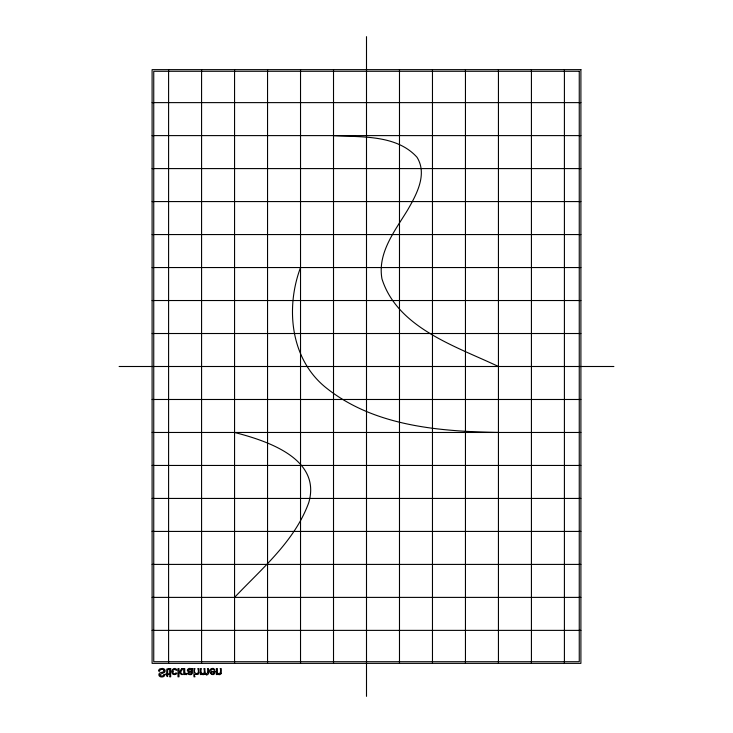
<?xml version="1.0" encoding="UTF-8"?>
<svg xmlns="http://www.w3.org/2000/svg" width="733" height="733" viewBox="0 0 733 733"><rect width="100%" height="100%" fill="white"/><g stroke="black" fill="none" stroke-linecap="round" stroke-linejoin="round"><path stroke-width="1.1" d="M215.126 671.565C214.457 679.134 205.203 670.429 211.993 668.469C214.311 667.47 216.162 671.996 213.523 669.641C213.092 669.183 211.864 669.092 211.287 669.733C209.134 672.143 213.807 671.281 215.126 671.419M167.701 669.724L167.655 673.755L168.672 673.755L168.672 674.543L167.655 674.543L167.655 676.623L166.648 676.018L166.648 674.543L165.905 674.543L165.905 673.755L166.648 673.755L166.803 669.055L168.819 668.588L168.672 669.476L167.912 669.495M300.53 267.545C285.476 307.842 290.35 358.464 325.269 387.116C373.39 426.221 438.847 431.38 498.44 432.47M234.56 597.395C262.011 568.405 294.803 541.137 308.776 502.563C321.595 458.519 266.748 440.716 234.56 432.47M188.39 672.702C185.55 673.838 191.844 676.183 192.339 673.407A4.389 4.389 0 0 0 192.385 672.738L192.412 670.035A8.255 8.255 0 0 1 192.449 669.394A2.208 2.208 0 0 1 192.724 668.569L191.661 668.569A2.181 2.181 0 0 0 191.469 669.311C189.416 666.517 185.101 670.576 188.619 671.849A4.865 4.865 0 0 0 189.169 671.95L189.572 672.014M152.097 102.62L580.903 102.62M152.097 135.605L580.903 135.605M152.097 168.59L580.903 168.59M152.097 201.575L580.903 201.575M152.097 234.56L580.903 234.56M152.097 267.545L580.903 267.545M152.097 300.53L580.903 300.53M152.097 333.515L580.903 333.515M119.112 366.5L613.888 366.5M152.097 399.485L580.903 399.485M152.097 432.47L580.903 432.47M152.097 465.455L580.903 465.455M152.097 498.44L580.903 498.44M152.097 531.425L580.903 531.425M152.097 564.41L580.903 564.41M152.097 597.395L580.903 597.395M152.097 630.38L580.903 630.38M333.515 135.605C361.516 137.282 396.388 134.496 417.004 157.247C427.623 174.326 416.5 194.538 407.731 209.821C395.06 230.712 377.293 252.812 381.966 278.879C397.57 328.182 456.439 346.507 498.44 366.5M163.615 669.88L163.221 669.641A3.079 3.079 0 0 0 160.5 669.815L160.151 670.017A1.503 1.503 0 0 0 159.849 670.393L159.574 671.309L158.557 671.016A2.694 2.694 0 0 1 159.996 668.826L162.277 668.432A3.628 3.628 0 0 1 163.816 668.835L163.981 668.936A2.382 2.382 0 0 1 164.733 669.66A2.291 2.291 0 0 1 165.108 670.897A2.373 2.373 0 0 1 165.081 671.217A2.007 2.007 0 0 1 164.568 672.317L159.931 674.543A1.118 1.118 0 0 0 159.913 674.882A1.008 1.008 0 0 0 160.087 675.34L161.342 675.973A4.508 4.508 0 0 0 162.039 675.982L162.964 675.771A1.411 1.411 0 0 0 163.551 675.24L163.807 674.415L164.861 674.488A2.501 2.501 0 0 1 164.357 675.936A2.254 2.254 0 0 1 163.706 676.495L163.377 676.66A3.491 3.491 0 0 1 162.818 676.834L162.204 676.935A5.186 5.186 0 0 1 161.553 676.953A3.958 3.958 0 0 1 160.243 676.678L159.785 676.422A2.052 2.052 0 0 1 159.409 673.334L159.748 673.05A2.85 2.85 0 0 1 160.298 672.766L161.892 672.308A27.176 27.176 0 0 0 162.552 672.143L162.873 672.042A3.051 3.051 0 0 0 163.331 671.868L163.697 671.63A1.154 1.154 0 0 0 163.596 669.907M205.35 673.38C208.053 675.45 208.172 669.412 207.457 668.569L208.456 668.569L208.456 672.674M204.773 673.627L204.956 673.874A2.162 2.162 0 0 0 206.477 674.69M564.41 69.635L564.41 663.365M531.425 69.635L531.425 663.365M498.44 69.635L498.44 663.365M465.455 69.635L465.455 663.365M432.47 69.635L432.47 663.365M399.485 69.635L399.485 663.365M366.5 36.65L366.5 696.35M333.515 69.635L333.515 663.365M300.53 69.635L300.53 663.365M267.545 69.635L267.545 663.365M234.56 69.635L234.56 663.365M217.27 673.691L217.27 674.543L216.363 674.543L216.363 668.569L217.371 668.569L217.371 671.831A3.134 3.134 0 0 0 217.536 672.986M204.928 672.042L204.928 668.569L203.921 668.569C206.211 676.009 199.184 674.662 201.383 668.569L200.375 668.569L200.375 674.543L201.273 674.543L201.273 673.7M201.575 69.635L201.575 663.365M191.377 671.565C192.422 667.589 185.623 670.145 189.728 671.19A8.246 8.246 0 0 1 191.386 671.547M168.59 69.635L168.59 663.365M221.256 673.325A2.098 2.098 0 0 1 217.444 673.6M217.564 672.976A1.2 1.2 0 0 0 217.838 673.398C220.615 675.395 221.082 669.779 220.202 668.569L221.21 668.569L221.21 672.491A4.508 4.508 0 0 1 221.155 673.279M204.874 673.691A1.97 1.97 0 0 1 201.428 673.627M205.295 673.416A2.025 2.025 0 0 1 204.983 672.051M208.584 672.656A2.098 2.098 0 0 1 206.477 674.919M188.253 672.757A1.842 1.842 0 0 0 191.111 673.517A1.246 1.246 0 0 0 191.34 672.628M189.572 672.033A10.491 10.491 0 0 1 191.386 672.335M184.899 672.876A3.977 3.977 0 0 1 184.734 671.694L184.734 668.569L183.717 668.569L183.717 674.543L184.634 674.543C183.607 673.05 187.859 676.348 186.613 673.416A1.2 1.2 0 0 1 184.789 672.921M198.835 672.353C199.403 676.962 192.284 671.804 194.978 676.816L193.97 676.816L193.97 668.569L194.978 668.569C192.183 674.699 200.769 675.835 197.818 668.569L198.835 668.569L198.835 672.353M172.951 671.419C172.273 673.352 175.37 674.946 175.993 672.784C179.026 673.709 172.319 676.339 172.09 672.848C170.743 670.118 174.225 666.828 176.506 669.256C178.467 672.555 172.667 666.627 172.951 671.419M181.683 668.569L179.704 671.62L178.989 670.942L178.989 668.569L177.982 668.569L177.982 676.816L178.989 676.816L178.989 672.115L181.39 674.543L182.7 674.543L180.419 672.326L182.929 668.569L181.683 668.569M580.903 69.635L152.097 69.635L152.097 663.365L580.903 663.365L580.903 69.635M579.253 71.284L153.747 71.284L153.747 661.716L579.253 661.716L579.253 71.284M170.679 668.569L169.671 668.569L169.671 674.543L170.679 674.543L170.679 668.569M214.054 672.134L210.728 672.134A1.732 1.732 0 0 0 213.77 673.343A2.181 2.181 0 0 0 214.027 672.134M170.679 675.652L169.671 675.652L169.671 676.816L170.679 676.816L170.679 675.652"/></g></svg>
